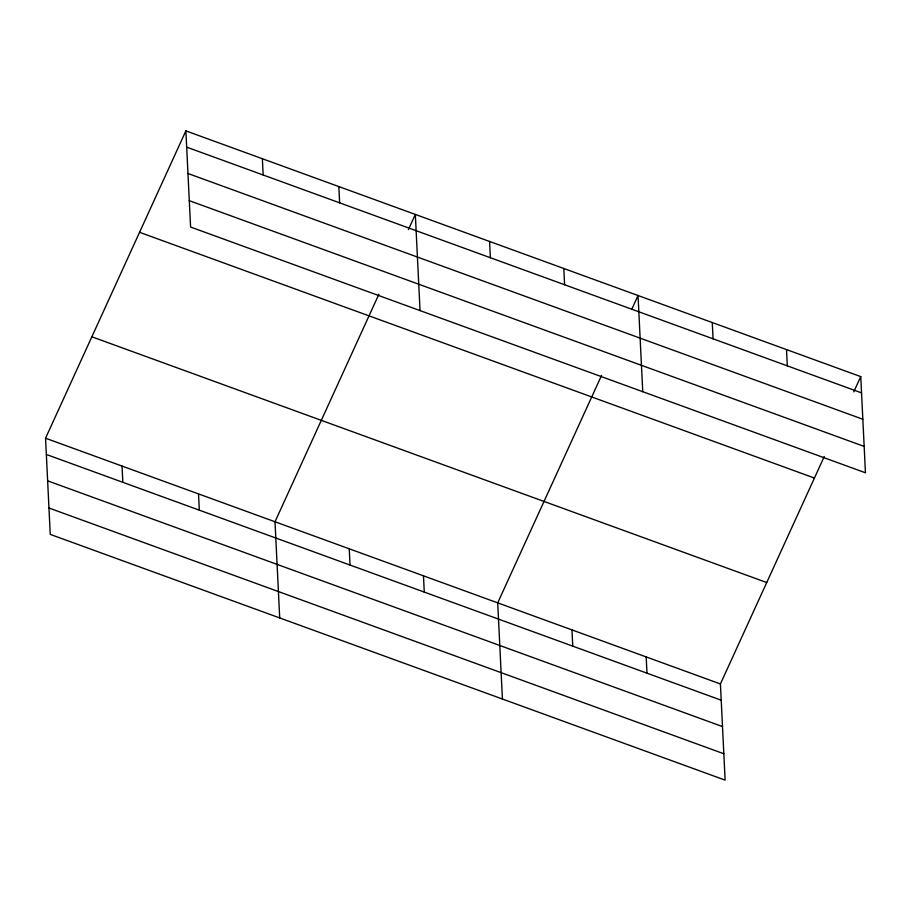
<?xml version="1.0" encoding="UTF-8"?>
<svg xmlns="http://www.w3.org/2000/svg" width="911" height="911" viewBox="0 0 911 911"><rect width="100%" height="100%" fill="white"/><g stroke="black" fill="none" stroke-linecap="round" stroke-linejoin="round"><path stroke-width="1.37" d="M824.273 456.491L720.419 683.956L725.122 780.123L50.253 534.381L45.55 438.214L185.878 130.877L860.747 376.619L865.45 472.786L190.581 227.044L185.878 130.877M378.862 294.299L275.008 521.764L279.711 617.931M408.39 229.652L415.336 214.438L420.039 310.594M601.567 375.4L497.713 602.866L502.416 699.022M631.676 309.478L638.042 295.528L642.745 391.696M853.801 391.832L860.747 376.619M186.675 147.138L861.544 392.88M187.962 173.5L862.831 419.242M189.294 200.671L864.163 446.413M139.577 232.305L814.434 478.047M91.863 336.797L766.72 582.539M45.55 438.214L720.419 683.956M46.347 454.464L721.216 700.206M47.634 480.837L722.503 726.579M48.966 508.008L723.835 753.75M786.512 349.596L787.309 365.846M712.277 322.562L713.074 338.812M646.184 656.922L646.981 673.172M563.807 268.494L564.604 284.744M571.949 629.888L572.746 646.138M489.571 241.461L490.369 257.722M423.478 575.832L424.264 592.082M338.846 186.584L339.644 202.834M349.243 548.798L350.029 565.048M262.368 158.73L263.165 174.98M198.518 493.91L199.315 510.16M122.04 466.068L122.826 482.318"/></g></svg>
